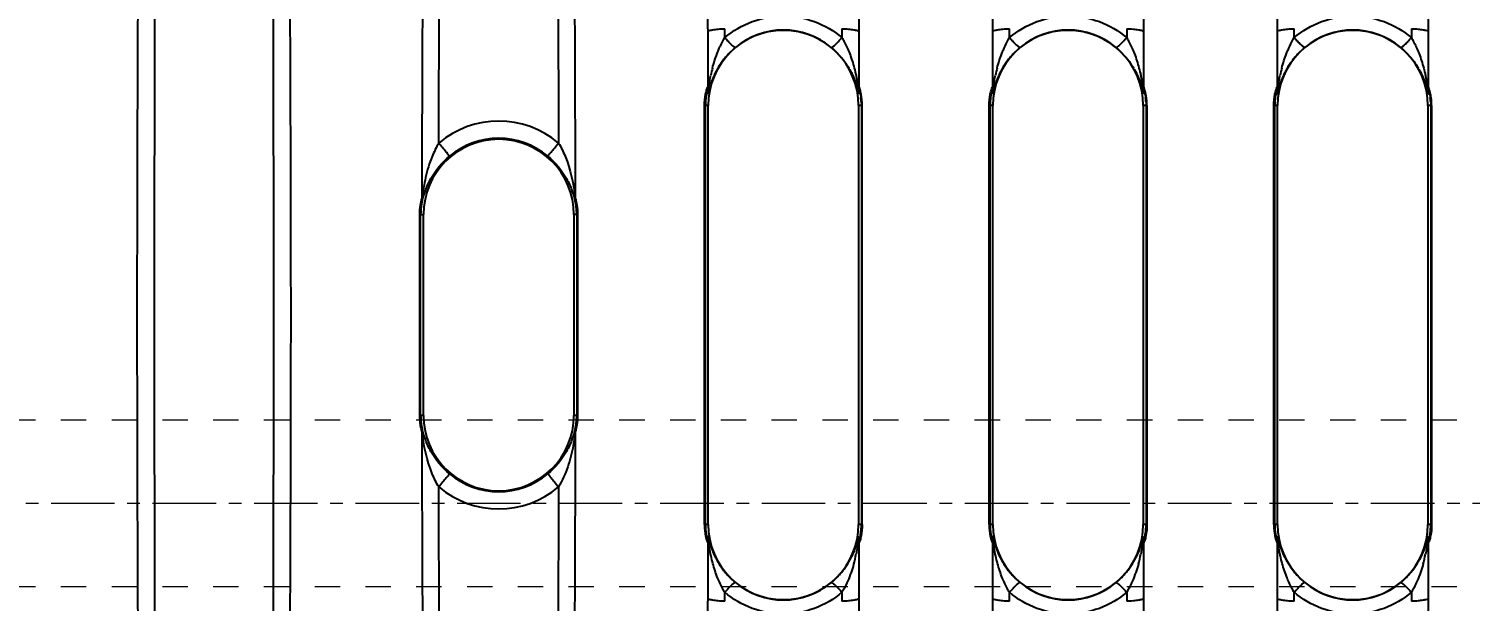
# Model space of a CAD drawing. Header units: millimetres. Extents: x 1147 to 12155, y -6137 to -4403.
# Drawn here: x 3959.4 to 4045.9, y -5219.6 to -5185.3 of the extents above; entities that cross this region are included whole.
import ezdxf

# ---------------------------------------------------------------- set-up
doc = ezdxf.new("R2010")
doc.units = ezdxf.units.MM
doc.header["$LTSCALE"] = 16.335
doc.header["$PDMODE"] = 3
doc.header["$PDSIZE"] = 0.3125
doc.linetypes.add('CENTER', pattern=[0.6, 0.375, -0.075, 0.075, -0.075])
doc.linetypes.add('HIDDEN', pattern=[0.2, 0.1, -0.1])
doc.layers.get('0').update_dxf_attribs({"linetype": 'CONTINUOUS'})
doc.layers.get('Defpoints').update_dxf_attribs({"linetype": 'CONTINUOUS'})
doc.layers.add('cool', color=153, linetype='HIDDEN', lineweight=9)
doc.layers.add('DEFAULT_2', color=8, linetype='HIDDEN')
doc.styles.get("Standard").update_dxf_attribs({"font": 'txt', "width": 0.8})
doc.dimstyles.get("Standard").update_dxf_attribs({"dimtxt": 0.15625, "dimasz": 0.1875, "dimexe": 0.125, "dimexo": 0.0625, "dimtad": 0, "dimtih": 1, "dimtoh": 1, "dimdsep": 46, "dimtxsty": 'Standard', "dimcen": 0.09, "dimadec": 0, "dimazin": 0, "dimtp": 0.01, "dimtm": 0.01, "dimtfac": 1, "dimtofl": 0, "dimtmove": 0, "dimatfit": 3, "dimfxl": 0, "dimtolj": 1, "dimarcsym": 0})

# ---------------------------------------------------------------- blocks, each defined once
blk = doc.blocks.new('*D715')
at = {"color": 4, "lineweight": -2}
blk.add_line((3856.578, -5108.772), (3814.98, -5108.772), dxfattribs=at)
at = {"layer": 'Defpoints', "color": 0}
for p in [(3814.98, -5108.772), (3856.641, -5108.772), (4103.729, -5263.772)]:
    blk.add_point(p, dxfattribs=at)
at = {"color": 6, "insert": (3801.113, -5108.772), "char_height": 8, "attachment_point": 5}
blk.add_mtext('\\A1;155.00', dxfattribs=at)
blk = doc.blocks.new('*D716')
at = {"color": 4, "lineweight": -2}
blk.add_line((3858.666, -5058.772), (3814.98, -5058.772), dxfattribs=at)
at = {"layer": 'Defpoints', "color": 0}
for p in [(3814.98, -5058.772), (3858.729, -5058.772), (4103.729, -5263.772)]:
    blk.add_point(p, dxfattribs=at)
at = {"color": 6, "insert": (3800.58, -5058.772), "char_height": 8, "attachment_point": 5}
blk.add_mtext('\\A1;205.00', dxfattribs=at)
blk = doc.blocks.new('*D721')
at = {"color": 4, "lineweight": -2}
blk.add_line((3858.729, -5054.498), (3858.729, -5013.344), dxfattribs=at)
at = {"layer": 'Defpoints', "color": 0}
for p in [(3858.729, -5013.344), (3858.729, -5054.56), (4103.729, -5263.772)]:
    blk.add_point(p, dxfattribs=at)
at = {"color": 6, "insert": (3858.729, -4998.41), "char_height": 8, "attachment_point": 5, "rotation": 90}
blk.add_mtext('\\A1;245.00', dxfattribs=at)
blk = doc.blocks.new('*D722')
at = {"color": 4, "lineweight": -2}
blk.add_line((3862.554, -5213.772), (3818.256, -5213.772), dxfattribs=at)
at = {"layer": 'Defpoints', "color": 0}
for p in [(3818.256, -5213.772), (3862.617, -5213.772), (4103.729, -5263.772)]:
    blk.add_point(p, dxfattribs=at)
at = {"color": 6, "insert": (3807.056, -5213.772), "char_height": 8, "attachment_point": 5}
blk.add_mtext('\\A1;50.00', dxfattribs=at)
blk = doc.blocks.new('37')
at = {"layer": 'cool', "ltscale": 0.932966}
for p, q in [((1170, 55), (734.334, 55)), ((1170, 45), (734.334, 45))]:
    blk.add_line(p, q, dxfattribs=at)
at = {"layer": 'cool', "color": 1, "linetype": 'CENTER', "ltscale": 0.621977}
blk.add_line((1183.887, 50), (720, 50), dxfattribs=at)

msp = doc.modelspace()

# ---------------------------------------------------------------- linework, layer by layer
at = {"color": 7, "linetype": 'Continuous'}
for p, q in [((3966.919, -5202.464), (3966.981, -5162.868)), ((3974.019, -5162.867), (3974.081, -5202.464)), ((3983.994, -5192.144), (3984.074, -5171.551)), ((3991.113, -5171.551), (3991.193, -5192.144)), ((4000.162, -5189.016), (4000.162, -5185.467)), ((4001.168, -5185.817), (4001.168, -5185.287)), ((4008.206, -5185.287), (4008.206, -5185.817)), ((4009.212, -5185.467), (4009.212, -5189.016)), ((4017.256, -5189.016), (4017.256, -5185.467)), ((4018.261, -5185.817), (4018.261, -5185.287)), ((4025.3, -5185.287), (4025.3, -5185.817)), ((4026.305, -5185.467), (4026.305, -5189.016)), ((4034.349, -5189.016), (4034.349, -5185.467)), ((4035.355, -5185.817), (4035.355, -5185.287)), ((4042.393, -5185.287), (4042.393, -5185.817)), ((4043.399, -5185.467), (4043.399, -5189.016)), ((3999.95, -5215.032), (3999.95, -5189.895)), ((4000.173, -5189.895), (3999.95, -5189.895)), ((4000.002, -5215.032), (4000.002, -5189.895)), ((4000.173, -5215.032), (4000.173, -5189.895)), ((4009.201, -5189.895), (4009.201, -5215.032)), ((4009.425, -5189.895), (4009.201, -5189.895)), ((4009.373, -5189.895), (4009.373, -5215.032)), ((4009.425, -5215.032), (4009.425, -5189.895)), ((4017.043, -5215.032), (4017.043, -5189.895)), ((4017.267, -5189.895), (4017.043, -5189.895)), ((4017.095, -5215.032), (4017.095, -5189.895)), ((4017.267, -5215.032), (4017.267, -5189.895)), ((4026.294, -5189.895), (4026.294, -5215.032)), ((4026.518, -5189.895), (4026.294, -5189.895)), ((4026.466, -5189.895), (4026.466, -5215.032)), ((4026.518, -5189.895), (4026.518, -5215.032)), ((4034.137, -5215.032), (4034.137, -5189.895)), ((4034.36, -5189.895), (4034.137, -5189.895)), ((4034.189, -5215.032), (4034.189, -5189.895)), ((4034.36, -5215.032), (4034.36, -5189.895)), ((4043.388, -5189.895), (4043.388, -5215.032)), ((4043.612, -5189.895), (4043.388, -5189.895)), ((4043.56, -5189.895), (4043.56, -5215.032)), ((4043.612, -5189.895), (4043.612, -5215.032)), ((3982.856, -5208.497), (3982.856, -5196.431)), ((3982.856, -5196.431), (3983.08, -5196.431)), ((3982.908, -5208.497), (3982.908, -5196.431)), ((3983.08, -5208.497), (3983.08, -5196.431)), ((3992.107, -5196.431), (3992.107, -5208.497)), ((3992.331, -5196.431), (3992.107, -5196.431)), ((3992.279, -5196.431), (3992.279, -5208.497)), ((3992.331, -5196.431), (3992.331, -5208.497)), ((3966.981, -5242.059), (3966.919, -5202.464)), ((3974.081, -5202.464), (3974.019, -5242.059)), ((3983.08, -5208.497), (3982.856, -5208.497)), ((3992.331, -5208.497), (3992.107, -5208.497)), ((3984.074, -5233.376), (3983.994, -5212.783)), ((3991.193, -5212.783), (3991.113, -5233.376)), ((4000.173, -5215.032), (3999.95, -5215.032)), ((4009.425, -5215.032), (4009.201, -5215.032)), ((4017.267, -5215.032), (4017.043, -5215.032)), ((4026.518, -5215.032), (4026.294, -5215.032)), ((4034.36, -5215.032), (4034.137, -5215.032)), ((4043.612, -5215.032), (4043.388, -5215.032)), ((4000.162, -5219.46), (4000.162, -5215.911)), ((4009.212, -5215.911), (4009.212, -5219.46)), ((4017.256, -5219.46), (4017.256, -5215.911)), ((4026.305, -5215.911), (4026.305, -5219.46)), ((4034.349, -5219.46), (4034.349, -5215.911)), ((4043.399, -5215.911), (4043.399, -5219.46)), ((4001.168, -5219.64), (4001.168, -5219.11)), ((4008.206, -5219.11), (4008.206, -5219.64)), ((4018.261, -5219.64), (4018.261, -5219.11)), ((4025.3, -5219.11), (4025.3, -5219.64)), ((4035.355, -5219.64), (4035.355, -5219.11)), ((4042.393, -5219.11), (4042.393, -5219.64))]:
    msp.add_line(p, q, dxfattribs=at)
for centre, radius, start, end in [((4004.687, -5189.895), 4.514, 0, 180), ((4004.687, -5189.843), 4.486, 50.05819, 129.94107), ((4021.781, -5189.895), 4.514, 0, 180), ((4021.781, -5189.843), 4.486, 50.05837, 129.94176), ((4038.874, -5189.895), 4.514, 0, 180), ((4038.874, -5189.843), 4.486, 50.05837, 129.94176), ((4009.026, -5189.898), 8.888, 165.27628, 168.12455), ((4026.119, -5189.898), 8.888, 165.27627, 168.12455), ((4043.213, -5189.898), 8.888, 165.27627, 168.12455), ((3999.22, -5188.792), 0.942, 347.95537, 359.98382), ((3973.542, -5190.075), 26.622, 1.93806, 2.33773), ((4010.154, -5188.792), 0.942, 180.0141, 192.04563), ((4034.574, -5190.027), 25.363, 177.65496, 177.92774), ((4016.314, -5188.792), 0.942, 347.95537, 359.98382), ((3990.636, -5190.075), 26.622, 1.93806, 2.33773), ((4027.247, -5188.792), 0.942, 180.0141, 192.04563), ((4051.668, -5190.027), 25.363, 177.65496, 177.92774), ((4033.407, -5188.792), 0.942, 347.95537, 359.98382), ((4007.729, -5190.075), 26.622, 1.93806, 2.33773), ((4044.341, -5188.792), 0.942, 180.0141, 192.04563), ((4068.761, -5190.027), 25.363, 177.65496, 177.92774), ((3999.26, -5189.018), 0.903, 350.03873, 0.08362), ((4010.115, -5189.018), 0.903, 179.91442, 189.95733), ((4037.02, -5190.115), 27.81, 177.92693, 178.06076), ((4005.337, -5189.926), 4.037, 4.06284, 7.35036), ((4016.353, -5189.018), 0.903, 350.03873, 0.08362), ((4027.209, -5189.018), 0.903, 179.91442, 189.95733), ((4054.114, -5190.115), 27.81, 177.92693, 178.06076), ((4022.43, -5189.926), 4.037, 4.06284, 7.35036), ((4033.447, -5189.018), 0.903, 350.03873, 0.08362), ((4044.302, -5189.018), 0.903, 179.91442, 189.95733), ((4071.207, -5190.115), 27.81, 177.92693, 178.06076), ((4039.524, -5189.926), 4.037, 4.06284, 7.35036), ((3987.594, -5196.405), 5.578, 49.8134, 130.18765), ((3987.594, -5196.431), 4.514, 0, 180), ((3987.594, -5196.437), 4.581, 49.8885, 130.1194), ((3987.594, -5208.497), 4.514, 180, 0), ((3987.594, -5208.49), 4.582, 229.89047, 310.11745), ((3987.594, -5208.522), 5.577, 229.80719, 310.19149), ((3974.8, -5214.901), 25.363, 357.65496, 357.92774), ((3972.354, -5214.812), 27.81, 357.92693, 358.06076), ((3999.253, -5215.911), 0.91, 0.02514, 10.00062), ((4004.687, -5215.032), 4.514, 180, 0), ((4010.115, -5215.91), 0.903, 170.04148, 180.08662), ((4035.832, -5214.852), 26.622, 181.93806, 182.33773), ((3991.893, -5214.901), 25.363, 357.65496, 357.92774), ((3989.448, -5214.812), 27.81, 357.92693, 358.06076), ((4016.346, -5215.911), 0.91, 0.02514, 10.00062), ((4021.781, -5215.032), 4.514, 180, 0), ((4027.209, -5215.91), 0.903, 170.04148, 180.08662), ((4052.926, -5214.852), 26.622, 181.93806, 182.33773), ((4008.987, -5214.901), 25.363, 357.65496, 357.92774), ((4006.541, -5214.812), 27.81, 357.92693, 358.06076), ((4033.44, -5215.911), 0.91, 0.02514, 10.00062), ((4038.874, -5215.032), 4.514, 180, 0), ((4044.302, -5215.91), 0.903, 170.04148, 180.08662), ((4070.019, -5214.852), 26.622, 181.93806, 182.33773), ((3999.221, -5216.135), 0.942, 0.0141, 12.04563), ((4010.154, -5216.135), 0.942, 167.95478, 179.98403), ((4016.314, -5216.135), 0.942, 0.0141, 12.04563), ((4027.247, -5216.135), 0.942, 167.95478, 179.98403), ((4033.408, -5216.135), 0.942, 0.0141, 12.04563), ((4044.341, -5216.135), 0.942, 167.95478, 179.98403), ((4000.385, -5215.037), 8.852, 344.34027, 348.42163), ((4017.478, -5215.037), 8.852, 344.34027, 348.42163), ((4034.572, -5215.037), 8.852, 344.34027, 348.42163), ((4004.687, -5215.084), 4.486, 230.05729, 309.94388), ((4021.781, -5215.084), 4.486, 230.05445, 309.94562), ((4038.874, -5215.084), 4.486, 230.05445, 309.94562)]:
    msp.add_arc(centre, radius, start, end, dxfattribs=at)
for points, knots in [([(4000.162, -5185.467), (4000.162, -5183.612), (4000.112, -5179.893), (4000.068, -5174.309), (4000.112, -5168.726), (4000.162, -5165.007), (4000.162, -5163.152)], [0, 0, 0, 0, 0.249324, 0.499998, 0.750687, 1, 1, 1, 1]), ([(4009.212, -5163.152), (4009.212, -5165.007), (4009.262, -5168.726), (4009.307, -5174.31), (4009.262, -5179.893), (4009.212, -5183.612), (4009.212, -5185.467)], [0, 0, 0, 0, 0.249325, 0.5, 0.750675, 1, 1, 1, 1]), ([(4017.256, -5185.467), (4017.256, -5183.612), (4017.205, -5179.893), (4017.161, -5174.309), (4017.205, -5168.726), (4017.256, -5165.007), (4017.256, -5163.152)], [0, 0, 0, 0, 0.249324, 0.499998, 0.750687, 1, 1, 1, 1]), ([(4026.305, -5163.152), (4026.305, -5165.007), (4026.356, -5168.726), (4026.4, -5174.309), (4026.356, -5179.893), (4026.305, -5183.612), (4026.305, -5185.467)], [0, 0, 0, 0, 0.249311, 0.500002, 0.750674, 1, 1, 1, 1]), ([(4034.349, -5185.467), (4034.349, -5183.612), (4034.299, -5179.893), (4034.255, -5174.309), (4034.299, -5168.726), (4034.349, -5165.007), (4034.349, -5163.152)], [0, 0, 0, 0, 0.249324, 0.499998, 0.750687, 1, 1, 1, 1]), ([(4043.399, -5163.152), (4043.399, -5165.007), (4043.45, -5168.726), (4043.493, -5174.309), (4043.449, -5179.893), (4043.399, -5183.612), (4043.399, -5185.467)], [0, 0, 0, 0, 0.249311, 0.500002, 0.750674, 1, 1, 1, 1]), ([(3965.975, -5233.441), (3965.975, -5228.28), (3965.925, -5217.954), (3965.881, -5202.464), (3965.925, -5186.973), (3965.975, -5176.647), (3965.975, -5171.486)], [0, 0, 0, 0, 0.249913, 0.5, 0.750087, 1, 1, 1, 1]), ([(3975.025, -5171.486), (3975.025, -5176.647), (3975.075, -5186.973), (3975.12, -5202.464), (3975.075, -5217.954), (3975.025, -5228.28), (3975.025, -5233.441)], [0, 0, 0, 0, 0.249914, 0.5, 0.750086, 1, 1, 1, 1]), ([(3982.996, -5195.458), (3983, -5193.46), (3983.025, -5185.469), (3983.069, -5177.478), (3983.069, -5171.486)], [0, 0, 0, 0, 0.250107, 1, 1, 1, 1]), ([(3992.118, -5171.486), (3992.118, -5173.483), (3992.135, -5181.474), (3992.178, -5189.464), (3992.191, -5195.458)], [0, 0, 0, 0, 0.249867, 1, 1, 1, 1]), ([(4001.168, -5185.817), (4001.651, -5185.407), (4002.772, -5184.748), (4004.687, -5184.406), (4006.602, -5184.748), (4007.723, -5185.407), (4008.206, -5185.817)], [0, 0, 0, 0, 0.249585, 0.500007, 0.750433, 1, 1, 1, 1]), ([(4018.261, -5185.817), (4018.745, -5185.407), (4019.866, -5184.748), (4021.781, -5184.406), (4023.696, -5184.748), (4024.817, -5185.407), (4025.3, -5185.817)], [0, 0, 0, 0, 0.24958, 0.500005, 0.750428, 1, 1, 1, 1]), ([(4035.355, -5185.817), (4035.838, -5185.407), (4036.959, -5184.748), (4038.874, -5184.406), (4040.789, -5184.748), (4041.91, -5185.407), (4042.393, -5185.817)], [0, 0, 0, 0, 0.24958, 0.500005, 0.750428, 1, 1, 1, 1]), ([(4000.162, -5185.467), (4000.162, -5185.43), (4000.292, -5185.371), (4000.48, -5185.332), (4000.8, -5185.294), (4001.034, -5185.287), (4001.168, -5185.287)], [0, 0, 0, 0, 0.105188, 0.315079, 0.615705, 1, 1, 1, 1]), ([(4008.206, -5185.287), (4008.34, -5185.287), (4008.575, -5185.294), (4008.894, -5185.332), (4009.082, -5185.371), (4009.212, -5185.43), (4009.212, -5185.467)], [0, 0, 0, 0, 0.384295, 0.684921, 0.894812, 1, 1, 1, 1]), ([(4017.256, -5185.467), (4017.256, -5185.43), (4017.386, -5185.371), (4017.574, -5185.332), (4017.893, -5185.294), (4018.128, -5185.287), (4018.261, -5185.287)], [0, 0, 0, 0, 0.105188, 0.315079, 0.615705, 1, 1, 1, 1]), ([(4025.3, -5185.287), (4025.433, -5185.287), (4025.668, -5185.294), (4025.988, -5185.332), (4026.175, -5185.371), (4026.305, -5185.43), (4026.305, -5185.467)], [0, 0, 0, 0, 0.384295, 0.684921, 0.894812, 1, 1, 1, 1]), ([(4034.349, -5185.467), (4034.349, -5185.43), (4034.479, -5185.371), (4034.667, -5185.332), (4034.987, -5185.294), (4035.221, -5185.287), (4035.355, -5185.287)], [0, 0, 0, 0, 0.105188, 0.315079, 0.615705, 1, 1, 1, 1]), ([(4042.393, -5185.287), (4042.527, -5185.287), (4042.762, -5185.294), (4043.081, -5185.332), (4043.269, -5185.371), (4043.399, -5185.43), (4043.399, -5185.467)], [0, 0, 0, 0, 0.384295, 0.684921, 0.894812, 1, 1, 1, 1]), ([(4000.822, -5186.498), (4000.848, -5186.439), (4000.953, -5186.207), (4001.072, -5185.981), (4001.168, -5185.817)], [0, 0, 0, 0, 0.255268, 1, 1, 1, 1]), ([(4001.807, -5186.403), (4001.796, -5186.407), (4001.762, -5186.393), (4001.71, -5186.36), (4001.639, -5186.304), (4001.52, -5186.197), (4001.36, -5186.033), (4001.232, -5185.891), (4001.168, -5185.817)], [0, 0, 0, 0, 0.039768, 0.112527, 0.216205, 0.346579, 0.66369, 1, 1, 1, 1]), ([(4007.567, -5186.403), (4007.577, -5186.406), (4007.607, -5186.396), (4007.684, -5186.349), (4007.818, -5186.232), (4008.003, -5186.046), (4008.137, -5185.897), (4008.206, -5185.817)], [0, 0, 0, 0, 0.034739, 0.098254, 0.315019, 0.63627, 1, 1, 1, 1]), ([(4008.206, -5185.817), (4008.246, -5185.885), (4008.403, -5186.165), (4008.539, -5186.456), (4008.63, -5186.682)], [0, 0, 0, 0, 0.243245, 1, 1, 1, 1]), ([(4017.915, -5186.498), (4017.941, -5186.439), (4018.047, -5186.207), (4018.165, -5185.981), (4018.261, -5185.817)], [0, 0, 0, 0, 0.255268, 1, 1, 1, 1]), ([(4018.9, -5186.403), (4018.889, -5186.407), (4018.856, -5186.393), (4018.804, -5186.36), (4018.733, -5186.304), (4018.613, -5186.197), (4018.453, -5186.033), (4018.326, -5185.891), (4018.261, -5185.817)], [0, 0, 0, 0, 0.039768, 0.112527, 0.216205, 0.346579, 0.66369, 1, 1, 1, 1]), ([(4024.661, -5186.403), (4024.671, -5186.406), (4024.7, -5186.396), (4024.777, -5186.349), (4024.912, -5186.232), (4025.096, -5186.046), (4025.23, -5185.897), (4025.3, -5185.817)], [0, 0, 0, 0, 0.034738, 0.098254, 0.315018, 0.636269, 1, 1, 1, 1]), ([(4025.3, -5185.817), (4025.339, -5185.885), (4025.497, -5186.165), (4025.632, -5186.456), (4025.723, -5186.682)], [0, 0, 0, 0, 0.243245, 1, 1, 1, 1]), ([(4035.009, -5186.498), (4035.035, -5186.439), (4035.14, -5186.207), (4035.259, -5185.981), (4035.355, -5185.817)], [0, 0, 0, 0, 0.255268, 1, 1, 1, 1]), ([(4035.994, -5186.403), (4035.983, -5186.407), (4035.949, -5186.393), (4035.897, -5186.36), (4035.826, -5186.304), (4035.707, -5186.197), (4035.547, -5186.033), (4035.419, -5185.891), (4035.355, -5185.817)], [0, 0, 0, 0, 0.039768, 0.112527, 0.216205, 0.346579, 0.66369, 1, 1, 1, 1]), ([(4041.754, -5186.403), (4041.764, -5186.406), (4041.794, -5186.396), (4041.871, -5186.349), (4042.005, -5186.232), (4042.19, -5186.046), (4042.324, -5185.897), (4042.393, -5185.817)], [0, 0, 0, 0, 0.034738, 0.098254, 0.315018, 0.636269, 1, 1, 1, 1]), ([(4042.393, -5185.817), (4042.433, -5185.885), (4042.59, -5186.165), (4042.726, -5186.456), (4042.817, -5186.682)], [0, 0, 0, 0, 0.243245, 1, 1, 1, 1]), ([(4000.429, -5187.639), (4000.506, -5187.346), (4000.629, -5186.962), (4000.782, -5186.59), (4000.822, -5186.498)], [0, 0, 0, 0, 0.752194, 1, 1, 1, 1]), ([(4017.523, -5187.639), (4017.6, -5187.346), (4017.722, -5186.962), (4017.875, -5186.59), (4017.915, -5186.498)], [0, 0, 0, 0, 0.752194, 1, 1, 1, 1]), ([(4034.616, -5187.639), (4034.693, -5187.346), (4034.816, -5186.962), (4034.969, -5186.59), (4035.009, -5186.498)], [0, 0, 0, 0, 0.752194, 1, 1, 1, 1]), ([(4000.162, -5189.016), (4000.162, -5189.128), (4000.226, -5188.6), (4000.263, -5188.405), (4000.306, -5188.173), (4000.327, -5188.069)], [0, 0, 0, 0, 0.347121, 0.668336, 1, 1, 1, 1]), ([(4008.915, -5187.527), (4008.956, -5187.675), (4009.012, -5187.899), (4009.074, -5188.2), (4009.115, -5188.421), (4009.151, -5188.641), (4009.174, -5188.813), (4009.193, -5188.95), (4009.196, -5188.998), (4009.212, -5189.062), (4009.212, -5189.026), (4009.212, -5189.016)], [0, 0, 0, 0, 0.292464, 0.43817, 0.581836, 0.721916, 0.857656, 0.920666, 0.965942, 0.980761, 1, 1, 1, 1]), ([(4017.256, -5189.016), (4017.256, -5189.128), (4017.319, -5188.6), (4017.356, -5188.405), (4017.399, -5188.173), (4017.421, -5188.069)], [0, 0, 0, 0, 0.347121, 0.668336, 1, 1, 1, 1]), ([(4026.008, -5187.527), (4026.05, -5187.675), (4026.105, -5187.899), (4026.168, -5188.2), (4026.209, -5188.421), (4026.244, -5188.641), (4026.267, -5188.813), (4026.286, -5188.95), (4026.29, -5188.998), (4026.305, -5189.062), (4026.305, -5189.026), (4026.305, -5189.016)], [0, 0, 0, 0, 0.292464, 0.43817, 0.581836, 0.721916, 0.857656, 0.920666, 0.965942, 0.980761, 1, 1, 1, 1]), ([(4034.349, -5189.016), (4034.349, -5189.128), (4034.413, -5188.6), (4034.45, -5188.405), (4034.493, -5188.173), (4034.514, -5188.069)], [0, 0, 0, 0, 0.347121, 0.668336, 1, 1, 1, 1]), ([(4043.102, -5187.527), (4043.143, -5187.675), (4043.199, -5187.899), (4043.261, -5188.2), (4043.302, -5188.421), (4043.338, -5188.641), (4043.361, -5188.813), (4043.38, -5188.95), (4043.383, -5188.998), (4043.399, -5189.062), (4043.399, -5189.026), (4043.399, -5189.016)], [0, 0, 0, 0, 0.292464, 0.43817, 0.581836, 0.721916, 0.857656, 0.920666, 0.965942, 0.980761, 1, 1, 1, 1]), ([(3999.95, -5189.895), (3999.95, -5189.663), (3999.979, -5189.343), (4000.069, -5188.983), (4000.112, -5188.85), (4000.135, -5188.802)], [0, 0, 0, 0, 0.624992, 0.858526, 1, 1, 1, 1]), ([(4000.142, -5188.989), (4000.141, -5188.983), (4000.139, -5188.965), (4000.113, -5189.003), (4000.104, -5189.054), (4000.072, -5189.164), (4000.048, -5189.304), (4000.033, -5189.412), (4000.027, -5189.471)], [0, 0, 0, 0, 0.031586, 0.058655, 0.179649, 0.387453, 0.666809, 1, 1, 1, 1]), ([(4000.135, -5188.802), (4000.14, -5188.791), (4000.154, -5188.754), (4000.162, -5188.785), (4000.162, -5188.792)], [0, 0, 0, 0, 0.626438, 1, 1, 1, 1]), ([(4009.24, -5188.803), (4009.234, -5188.791), (4009.221, -5188.754), (4009.212, -5188.785), (4009.212, -5188.792)], [0, 0, 0, 0, 0.628048, 1, 1, 1, 1]), ([(4009.233, -5188.989), (4009.233, -5188.983), (4009.234, -5188.967), (4009.259, -5188.996), (4009.266, -5189.042), (4009.296, -5189.136), (4009.318, -5189.261), (4009.334, -5189.357), (4009.34, -5189.41)], [0, 0, 0, 0, 0.034845, 0.059758, 0.176762, 0.382078, 0.661724, 1, 1, 1, 1]), ([(4009.425, -5189.895), (4009.425, -5189.663), (4009.395, -5189.343), (4009.306, -5188.983), (4009.262, -5188.85), (4009.24, -5188.803)], [0, 0, 0, 0, 0.624591, 0.858263, 1, 1, 1, 1]), ([(4017.043, -5189.895), (4017.043, -5189.663), (4017.073, -5189.343), (4017.162, -5188.983), (4017.205, -5188.85), (4017.228, -5188.802)], [0, 0, 0, 0, 0.624992, 0.858526, 1, 1, 1, 1]), ([(4017.235, -5188.989), (4017.235, -5188.983), (4017.233, -5188.965), (4017.206, -5189.003), (4017.198, -5189.054), (4017.165, -5189.164), (4017.142, -5189.304), (4017.127, -5189.412), (4017.12, -5189.471)], [0, 0, 0, 0, 0.031586, 0.058655, 0.179649, 0.387453, 0.666809, 1, 1, 1, 1]), ([(4017.228, -5188.802), (4017.233, -5188.791), (4017.247, -5188.754), (4017.256, -5188.785), (4017.256, -5188.792)], [0, 0, 0, 0, 0.626438, 1, 1, 1, 1]), ([(4026.518, -5189.895), (4026.518, -5189.814), (4026.512, -5189.653), (4026.491, -5189.429), (4026.45, -5189.204), (4026.424, -5189.055), (4026.305, -5188.706), (4026.305, -5188.792)], [0, 0, 0, 0, 0.214987, 0.421209, 0.609636, 0.771139, 1, 1, 1, 1]), ([(4026.326, -5188.989), (4026.326, -5188.983), (4026.327, -5188.967), (4026.353, -5188.996), (4026.36, -5189.042), (4026.39, -5189.136), (4026.412, -5189.261), (4026.427, -5189.357), (4026.434, -5189.41)], [0, 0, 0, 0, 0.034845, 0.059758, 0.176762, 0.382078, 0.661724, 1, 1, 1, 1]), ([(4034.137, -5189.895), (4034.137, -5189.663), (4034.166, -5189.343), (4034.256, -5188.983), (4034.299, -5188.85), (4034.322, -5188.802)], [0, 0, 0, 0, 0.624992, 0.858526, 1, 1, 1, 1]), ([(4034.329, -5188.989), (4034.328, -5188.983), (4034.326, -5188.965), (4034.3, -5189.003), (4034.291, -5189.054), (4034.259, -5189.164), (4034.235, -5189.304), (4034.22, -5189.412), (4034.214, -5189.471)], [0, 0, 0, 0, 0.031586, 0.058655, 0.179649, 0.387453, 0.666809, 1, 1, 1, 1]), ([(4034.322, -5188.802), (4034.327, -5188.791), (4034.341, -5188.754), (4034.349, -5188.785), (4034.349, -5188.792)], [0, 0, 0, 0, 0.626438, 1, 1, 1, 1]), ([(4043.612, -5189.895), (4043.612, -5189.814), (4043.606, -5189.653), (4043.585, -5189.429), (4043.544, -5189.204), (4043.517, -5189.055), (4043.399, -5188.706), (4043.399, -5188.792)], [0, 0, 0, 0, 0.214987, 0.421209, 0.609636, 0.771139, 1, 1, 1, 1]), ([(4043.42, -5188.989), (4043.42, -5188.983), (4043.421, -5188.967), (4043.446, -5188.996), (4043.453, -5189.042), (4043.483, -5189.136), (4043.505, -5189.261), (4043.521, -5189.357), (4043.527, -5189.41)], [0, 0, 0, 0, 0.034845, 0.059758, 0.176762, 0.382078, 0.661724, 1, 1, 1, 1]), ([(4000.027, -5189.471), (4000.023, -5189.505), (4000.009, -5189.646), (4000.002, -5189.787), (4000.002, -5189.895)], [0, 0, 0, 0, 0.240867, 1, 1, 1, 1]), ([(4017.12, -5189.471), (4017.116, -5189.505), (4017.102, -5189.646), (4017.095, -5189.787), (4017.095, -5189.895)], [0, 0, 0, 0, 0.240867, 1, 1, 1, 1]), ([(4034.214, -5189.471), (4034.21, -5189.505), (4034.196, -5189.646), (4034.189, -5189.787), (4034.189, -5189.895)], [0, 0, 0, 0, 0.240867, 1, 1, 1, 1]), ([(3983.994, -5192.144), (3983.842, -5192.401), (3983.521, -5193.069), (3983.18, -5194.185), (3983.048, -5195.038), (3982.995, -5195.458)], [0, 0, 0, 0, 0.257549, 0.635355, 1, 1, 1, 1]), ([(3984.642, -5192.933), (3984.638, -5192.924), (3984.615, -5192.898), (3984.574, -5192.842), (3984.508, -5192.762), (3984.387, -5192.614), (3984.214, -5192.405), (3984.069, -5192.232), (3983.994, -5192.144)], [0, 0, 0, 0, 0.030715, 0.100029, 0.203312, 0.335894, 0.662049, 1, 1, 1, 1]), ([(3990.545, -5192.933), (3990.55, -5192.924), (3990.572, -5192.898), (3990.635, -5192.814), (3990.763, -5192.66), (3990.958, -5192.423), (3991.109, -5192.244), (3991.193, -5192.144)], [0, 0, 0, 0, 0.030527, 0.097781, 0.31213, 0.615841, 1, 1, 1, 1]), ([(3991.193, -5192.144), (3991.342, -5192.395), (3991.849, -5193.442), (3992.088, -5194.597), (3992.191, -5195.458)], [0, 0, 0, 0, 0.251598, 1, 1, 1, 1]), ([(3982.998, -5195.631), (3983.111, -5195.159), (3983.492, -5194.147), (3984.196, -5193.308), (3984.642, -5192.934)], [0, 0, 0, 0, 0.454136, 1, 1, 1, 1]), ([(3990.545, -5192.933), (3990.992, -5193.307), (3991.546, -5193.973), (3991.999, -5194.944), (3992.135, -5195.411), (3992.189, -5195.631)], [0, 0, 0, 0, 0.545413, 0.788519, 1, 1, 1, 1]), ([(3982.856, -5196.431), (3982.86, -5196.244), (3982.878, -5195.914), (3982.956, -5195.594), (3982.996, -5195.458)], [0, 0, 0, 0, 0.569461, 1, 1, 1, 1]), ([(3982.998, -5195.631), (3982.985, -5195.681), (3982.93, -5195.944), (3982.908, -5196.214), (3982.908, -5196.431)], [0, 0, 0, 0, 0.195153, 1, 1, 1, 1]), ([(3992.279, -5196.431), (3992.279, -5196.28), (3992.26, -5196.011), (3992.219, -5195.745), (3992.189, -5195.631)], [0, 0, 0, 0, 0.561876, 1, 1, 1, 1]), ([(3992.191, -5195.458), (3992.231, -5195.594), (3992.31, -5195.914), (3992.328, -5196.244), (3992.331, -5196.431)], [0, 0, 0, 0, 0.430593, 1, 1, 1, 1]), ([(3982.996, -5209.469), (3982.977, -5209.409), (3982.892, -5209.092), (3982.856, -5208.762), (3982.856, -5208.497)], [0, 0, 0, 0, 0.190136, 1, 1, 1, 1]), ([(3982.908, -5208.497), (3982.908, -5208.647), (3982.927, -5208.916), (3982.969, -5209.182), (3982.998, -5209.296)], [0, 0, 0, 0, 0.561691, 1, 1, 1, 1]), ([(3992.189, -5209.296), (3992.219, -5209.182), (3992.26, -5208.916), (3992.279, -5208.647), (3992.279, -5208.497)], [0, 0, 0, 0, 0.43834, 1, 1, 1, 1]), ([(3992.331, -5208.497), (3992.328, -5208.683), (3992.309, -5209.013), (3992.231, -5209.333), (3992.191, -5209.469)], [0, 0, 0, 0, 0.569388, 1, 1, 1, 1]), ([(3983.069, -5233.441), (3983.069, -5231.444), (3983.053, -5223.453), (3983.009, -5215.463), (3982.996, -5209.469)], [0, 0, 0, 0, 0.249867, 1, 1, 1, 1]), ([(3983.994, -5212.783), (3983.846, -5212.532), (3983.338, -5211.485), (3983.099, -5210.33), (3982.996, -5209.469)], [0, 0, 0, 0, 0.251598, 1, 1, 1, 1]), ([(3984.642, -5211.994), (3984.195, -5211.62), (3983.641, -5210.954), (3983.189, -5209.983), (3983.052, -5209.516), (3982.998, -5209.296)], [0, 0, 0, 0, 0.545414, 0.788519, 1, 1, 1, 1]), ([(3992.189, -5209.296), (3992.135, -5209.516), (3991.999, -5209.983), (3991.546, -5210.954), (3990.991, -5211.618), (3990.546, -5211.993)], [0, 0, 0, 0, 0.211558, 0.454764, 1, 1, 1, 1]), ([(3992.191, -5209.469), (3992.158, -5209.743), (3992.058, -5210.457), (3991.772, -5211.586), (3991.417, -5212.405), (3991.193, -5212.783)], [0, 0, 0, 0, 0.238048, 0.621071, 1, 1, 1, 1]), ([(3992.191, -5209.469), (3992.187, -5211.467), (3992.162, -5219.458), (3992.118, -5227.449), (3992.118, -5233.441)], [0, 0, 0, 0, 0.250107, 1, 1, 1, 1]), ([(3984.642, -5211.994), (3984.638, -5212.003), (3984.616, -5212.029), (3984.552, -5212.113), (3984.424, -5212.267), (3984.229, -5212.504), (3984.079, -5212.683), (3983.994, -5212.783)], [0, 0, 0, 0, 0.030527, 0.097781, 0.31213, 0.615839, 1, 1, 1, 1]), ([(3990.545, -5211.994), (3990.55, -5212.003), (3990.571, -5212.029), (3990.635, -5212.113), (3990.763, -5212.267), (3990.958, -5212.504), (3991.109, -5212.683), (3991.193, -5212.783)], [0, 0, 0, 0, 0.030473, 0.097654, 0.311715, 0.615734, 1, 1, 1, 1]), ([(3999.95, -5215.032), (3999.95, -5215.113), (3999.956, -5215.274), (3999.977, -5215.498), (4000.018, -5215.723), (4000.044, -5215.872), (4000.162, -5216.221), (4000.162, -5216.135)], [0, 0, 0, 0, 0.21499, 0.42121, 0.609642, 0.77114, 1, 1, 1, 1]), ([(4000.002, -5215.032), (4000.002, -5215.144), (4000.01, -5215.309), (4000.033, -5215.519), (4000.054, -5215.658), (4000.077, -5215.773), (4000.097, -5215.865), (4000.118, -5215.917), (4000.127, -5215.952), (4000.136, -5215.954)], [0, 0, 0, 0, 0.358861, 0.52633, 0.677356, 0.80557, 0.905304, 0.971566, 1, 1, 1, 1]), ([(4009.212, -5215.911), (4009.212, -5215.806), (4009.151, -5216.305), (4009.117, -5216.489), (4009.077, -5216.713), (4009.056, -5216.813)], [0, 0, 0, 0, 0.341301, 0.66521, 1, 1, 1, 1]), ([(4009.233, -5215.938), (4009.233, -5215.944), (4009.235, -5215.962), (4009.261, -5215.924), (4009.27, -5215.873), (4009.302, -5215.763), (4009.326, -5215.623), (4009.341, -5215.515), (4009.348, -5215.457)], [0, 0, 0, 0, 0.031532, 0.058615, 0.179548, 0.387286, 0.666665, 1, 1, 1, 1]), ([(4009.425, -5215.032), (4009.425, -5215.265), (4009.395, -5215.587), (4009.305, -5215.948), (4009.261, -5216.08), (4009.239, -5216.127)], [0, 0, 0, 0, 0.626809, 0.860208, 1, 1, 1, 1]), ([(4009.348, -5215.457), (4009.352, -5215.423), (4009.366, -5215.282), (4009.373, -5215.14), (4009.373, -5215.032)], [0, 0, 0, 0, 0.240833, 1, 1, 1, 1]), ([(4017.043, -5215.032), (4017.043, -5215.113), (4017.049, -5215.274), (4017.07, -5215.498), (4017.111, -5215.723), (4017.137, -5215.872), (4017.256, -5216.221), (4017.256, -5216.135)], [0, 0, 0, 0, 0.21499, 0.42121, 0.609642, 0.77114, 1, 1, 1, 1]), ([(4017.095, -5215.032), (4017.095, -5215.144), (4017.103, -5215.309), (4017.127, -5215.519), (4017.147, -5215.658), (4017.17, -5215.773), (4017.191, -5215.865), (4017.211, -5215.917), (4017.221, -5215.952), (4017.229, -5215.954)], [0, 0, 0, 0, 0.358861, 0.52633, 0.677356, 0.80557, 0.905304, 0.971566, 1, 1, 1, 1]), ([(4026.305, -5215.911), (4026.305, -5215.806), (4026.245, -5216.305), (4026.211, -5216.489), (4026.17, -5216.713), (4026.15, -5216.813)], [0, 0, 0, 0, 0.341301, 0.66521, 1, 1, 1, 1]), ([(4026.326, -5215.938), (4026.326, -5215.944), (4026.329, -5215.962), (4026.355, -5215.924), (4026.364, -5215.873), (4026.396, -5215.763), (4026.419, -5215.623), (4026.435, -5215.515), (4026.441, -5215.457)], [0, 0, 0, 0, 0.031532, 0.058615, 0.179548, 0.387286, 0.666665, 1, 1, 1, 1]), ([(4026.518, -5215.032), (4026.518, -5215.264), (4026.488, -5215.585), (4026.399, -5215.945), (4026.356, -5216.078), (4026.333, -5216.125)], [0, 0, 0, 0, 0.62537, 0.85881, 1, 1, 1, 1]), ([(4026.441, -5215.457), (4026.445, -5215.423), (4026.459, -5215.282), (4026.466, -5215.14), (4026.466, -5215.032)], [0, 0, 0, 0, 0.240833, 1, 1, 1, 1]), ([(4034.137, -5215.032), (4034.137, -5215.113), (4034.143, -5215.274), (4034.164, -5215.498), (4034.205, -5215.723), (4034.231, -5215.872), (4034.349, -5216.221), (4034.349, -5216.135)], [0, 0, 0, 0, 0.21499, 0.42121, 0.609642, 0.77114, 1, 1, 1, 1]), ([(4034.189, -5215.032), (4034.189, -5215.144), (4034.197, -5215.309), (4034.22, -5215.519), (4034.241, -5215.658), (4034.264, -5215.773), (4034.284, -5215.865), (4034.305, -5215.917), (4034.314, -5215.952), (4034.323, -5215.954)], [0, 0, 0, 0, 0.358861, 0.52633, 0.677356, 0.80557, 0.905304, 0.971566, 1, 1, 1, 1]), ([(4043.399, -5215.911), (4043.399, -5215.806), (4043.338, -5216.305), (4043.304, -5216.489), (4043.264, -5216.713), (4043.243, -5216.813)], [0, 0, 0, 0, 0.341301, 0.66521, 1, 1, 1, 1]), ([(4043.42, -5215.938), (4043.42, -5215.944), (4043.422, -5215.962), (4043.448, -5215.924), (4043.457, -5215.873), (4043.489, -5215.763), (4043.513, -5215.623), (4043.528, -5215.515), (4043.535, -5215.457)], [0, 0, 0, 0, 0.031532, 0.058615, 0.179548, 0.387286, 0.666665, 1, 1, 1, 1]), ([(4043.612, -5215.032), (4043.612, -5215.264), (4043.582, -5215.585), (4043.492, -5215.945), (4043.449, -5216.078), (4043.426, -5216.125)], [0, 0, 0, 0, 0.62537, 0.85881, 1, 1, 1, 1]), ([(4043.535, -5215.457), (4043.539, -5215.423), (4043.553, -5215.282), (4043.56, -5215.14), (4043.56, -5215.032)], [0, 0, 0, 0, 0.240833, 1, 1, 1, 1]), ([(4000.454, -5217.38), (4000.414, -5217.234), (4000.359, -5217.012), (4000.298, -5216.716), (4000.258, -5216.496), (4000.223, -5216.279), (4000.2, -5216.11), (4000.181, -5215.975), (4000.178, -5215.927), (4000.163, -5215.865), (4000.162, -5215.901), (4000.162, -5215.911)], [0, 0, 0, 0, 0.292745, 0.438532, 0.582185, 0.722214, 0.857925, 0.920652, 0.965542, 0.980282, 1, 1, 1, 1]), ([(4009.239, -5216.127), (4009.234, -5216.137), (4009.219, -5216.172), (4009.212, -5216.142), (4009.212, -5216.135)], [0, 0, 0, 0, 0.611254, 1, 1, 1, 1]), ([(4017.547, -5217.38), (4017.507, -5217.234), (4017.452, -5217.012), (4017.391, -5216.716), (4017.351, -5216.496), (4017.316, -5216.279), (4017.294, -5216.11), (4017.275, -5215.975), (4017.271, -5215.927), (4017.256, -5215.865), (4017.256, -5215.901), (4017.256, -5215.911)], [0, 0, 0, 0, 0.292745, 0.438531, 0.582185, 0.722214, 0.857925, 0.920652, 0.965542, 0.980282, 1, 1, 1, 1]), ([(4026.333, -5216.125), (4026.328, -5216.136), (4026.314, -5216.173), (4026.305, -5216.142), (4026.305, -5216.135)], [0, 0, 0, 0, 0.623232, 1, 1, 1, 1]), ([(4034.641, -5217.38), (4034.601, -5217.234), (4034.546, -5217.012), (4034.485, -5216.716), (4034.445, -5216.496), (4034.41, -5216.279), (4034.387, -5216.11), (4034.368, -5215.975), (4034.365, -5215.927), (4034.35, -5215.865), (4034.349, -5215.901), (4034.349, -5215.911)], [0, 0, 0, 0, 0.292745, 0.438531, 0.582185, 0.722214, 0.857925, 0.920652, 0.965542, 0.980282, 1, 1, 1, 1]), ([(4043.426, -5216.125), (4043.421, -5216.136), (4043.407, -5216.173), (4043.399, -5216.142), (4043.399, -5216.135)], [0, 0, 0, 0, 0.623232, 1, 1, 1, 1]), ([(4001.168, -5219.11), (4001.128, -5219.042), (4000.969, -5218.759), (4000.832, -5218.463), (4000.741, -5218.235)], [0, 0, 0, 0, 0.243206, 1, 1, 1, 1]), ([(4008.559, -5218.413), (4008.533, -5218.474), (4008.426, -5218.711), (4008.305, -5218.943), (4008.206, -5219.11)], [0, 0, 0, 0, 0.255328, 1, 1, 1, 1]), ([(4018.261, -5219.11), (4018.221, -5219.042), (4018.063, -5218.759), (4017.926, -5218.463), (4017.834, -5218.235)], [0, 0, 0, 0, 0.243206, 1, 1, 1, 1]), ([(4025.653, -5218.413), (4025.626, -5218.474), (4025.519, -5218.711), (4025.398, -5218.943), (4025.3, -5219.11)], [0, 0, 0, 0, 0.255328, 1, 1, 1, 1]), ([(4035.355, -5219.11), (4035.315, -5219.042), (4035.156, -5218.759), (4035.019, -5218.463), (4034.928, -5218.235)], [0, 0, 0, 0, 0.243206, 1, 1, 1, 1]), ([(4042.746, -5218.413), (4042.72, -5218.474), (4042.613, -5218.711), (4042.492, -5218.943), (4042.393, -5219.11)], [0, 0, 0, 0, 0.255328, 1, 1, 1, 1]), ([(4001.807, -5218.524), (4001.797, -5218.521), (4001.768, -5218.531), (4001.691, -5218.578), (4001.556, -5218.695), (4001.372, -5218.881), (4001.237, -5219.03), (4001.168, -5219.11)], [0, 0, 0, 0, 0.034738, 0.098252, 0.315012, 0.636262, 1, 1, 1, 1]), ([(4008.206, -5219.11), (4007.723, -5219.52), (4006.602, -5220.179), (4004.687, -5220.521), (4002.772, -5220.179), (4001.651, -5219.52), (4001.168, -5219.11)], [0, 0, 0, 0, 0.249585, 0.500004, 0.750429, 1, 1, 1, 1]), ([(4007.567, -5218.524), (4007.579, -5218.52), (4007.612, -5218.534), (4007.664, -5218.567), (4007.735, -5218.623), (4007.855, -5218.73), (4008.015, -5218.894), (4008.142, -5219.036), (4008.206, -5219.11)], [0, 0, 0, 0, 0.039768, 0.112527, 0.216204, 0.346578, 0.663689, 1, 1, 1, 1]), ([(4018.9, -5218.524), (4018.891, -5218.521), (4018.861, -5218.531), (4018.784, -5218.578), (4018.649, -5218.695), (4018.465, -5218.881), (4018.331, -5219.03), (4018.261, -5219.11)], [0, 0, 0, 0, 0.034741, 0.098259, 0.315025, 0.636274, 1, 1, 1, 1]), ([(4025.3, -5219.11), (4024.817, -5219.52), (4023.695, -5220.179), (4021.781, -5220.521), (4019.866, -5220.179), (4018.744, -5219.52), (4018.261, -5219.11)], [0, 0, 0, 0, 0.249583, 0.500006, 0.750427, 1, 1, 1, 1]), ([(4024.661, -5218.524), (4024.672, -5218.52), (4024.706, -5218.534), (4024.757, -5218.567), (4024.828, -5218.623), (4024.948, -5218.73), (4025.108, -5218.894), (4025.236, -5219.036), (4025.3, -5219.11)], [0, 0, 0, 0, 0.039768, 0.112527, 0.216204, 0.346578, 0.663689, 1, 1, 1, 1]), ([(4035.994, -5218.524), (4035.984, -5218.521), (4035.955, -5218.531), (4035.878, -5218.578), (4035.743, -5218.695), (4035.559, -5218.881), (4035.424, -5219.03), (4035.355, -5219.11)], [0, 0, 0, 0, 0.034741, 0.098259, 0.315025, 0.636274, 1, 1, 1, 1]), ([(4042.393, -5219.11), (4041.91, -5219.52), (4040.789, -5220.179), (4038.874, -5220.521), (4036.959, -5220.179), (4035.838, -5219.52), (4035.355, -5219.11)], [0, 0, 0, 0, 0.249583, 0.500006, 0.750427, 1, 1, 1, 1]), ([(4041.754, -5218.524), (4041.766, -5218.52), (4041.799, -5218.534), (4041.851, -5218.567), (4041.922, -5218.623), (4042.042, -5218.73), (4042.202, -5218.894), (4042.329, -5219.036), (4042.393, -5219.11)], [0, 0, 0, 0, 0.039768, 0.112527, 0.216204, 0.346578, 0.663689, 1, 1, 1, 1]), ([(4000.162, -5241.775), (4000.162, -5239.92), (4000.112, -5236.201), (4000.068, -5230.617), (4000.112, -5225.034), (4000.162, -5221.315), (4000.162, -5219.46)], [0, 0, 0, 0, 0.249324, 0.499998, 0.750687, 1, 1, 1, 1]), ([(4001.168, -5219.64), (4001.034, -5219.64), (4000.8, -5219.633), (4000.48, -5219.595), (4000.292, -5219.556), (4000.162, -5219.497), (4000.162, -5219.46)], [0, 0, 0, 0, 0.384296, 0.684921, 0.894812, 1, 1, 1, 1]), ([(4009.212, -5219.46), (4009.212, -5219.497), (4009.082, -5219.556), (4008.894, -5219.595), (4008.575, -5219.633), (4008.34, -5219.64), (4008.206, -5219.64)], [0, 0, 0, 0, 0.105188, 0.315079, 0.615704, 1, 1, 1, 1]), ([(4009.212, -5219.46), (4009.212, -5221.315), (4009.262, -5225.034), (4009.307, -5230.618), (4009.262, -5236.201), (4009.212, -5239.92), (4009.212, -5241.775)], [0, 0, 0, 0, 0.249325, 0.5, 0.750675, 1, 1, 1, 1]), ([(4017.256, -5241.775), (4017.256, -5239.92), (4017.205, -5236.201), (4017.161, -5230.617), (4017.205, -5225.034), (4017.256, -5221.315), (4017.256, -5219.46)], [0, 0, 0, 0, 0.249324, 0.499998, 0.750687, 1, 1, 1, 1]), ([(4018.261, -5219.64), (4018.128, -5219.64), (4017.893, -5219.633), (4017.574, -5219.595), (4017.386, -5219.556), (4017.256, -5219.497), (4017.256, -5219.46)], [0, 0, 0, 0, 0.384296, 0.684921, 0.894812, 1, 1, 1, 1]), ([(4026.305, -5219.46), (4026.305, -5219.497), (4026.175, -5219.556), (4025.988, -5219.595), (4025.668, -5219.633), (4025.433, -5219.64), (4025.3, -5219.64)], [0, 0, 0, 0, 0.105188, 0.315079, 0.615704, 1, 1, 1, 1]), ([(4026.305, -5219.46), (4026.305, -5221.315), (4026.356, -5225.034), (4026.4, -5230.617), (4026.356, -5236.201), (4026.305, -5239.92), (4026.305, -5241.775)], [0, 0, 0, 0, 0.249311, 0.500002, 0.750674, 1, 1, 1, 1]), ([(4034.349, -5241.775), (4034.349, -5239.92), (4034.299, -5236.201), (4034.255, -5230.617), (4034.299, -5225.034), (4034.349, -5221.315), (4034.349, -5219.46)], [0, 0, 0, 0, 0.249324, 0.499998, 0.750687, 1, 1, 1, 1]), ([(4035.355, -5219.64), (4035.221, -5219.64), (4034.987, -5219.633), (4034.667, -5219.595), (4034.479, -5219.556), (4034.349, -5219.497), (4034.349, -5219.46)], [0, 0, 0, 0, 0.384296, 0.684921, 0.894812, 1, 1, 1, 1]), ([(4043.399, -5219.46), (4043.399, -5219.497), (4043.269, -5219.556), (4043.081, -5219.595), (4042.762, -5219.633), (4042.527, -5219.64), (4042.393, -5219.64)], [0, 0, 0, 0, 0.105188, 0.315079, 0.615704, 1, 1, 1, 1]), ([(4043.399, -5219.46), (4043.399, -5221.315), (4043.45, -5225.034), (4043.493, -5230.617), (4043.449, -5236.201), (4043.399, -5239.92), (4043.399, -5241.775)], [0, 0, 0, 0, 0.249311, 0.500002, 0.750674, 1, 1, 1, 1])]:
    msp.add_open_spline(points, degree=3, knots=knots, dxfattribs=at)
for points in [[(4008.63, -5186.682), (4008.741, -5186.957), (4008.835, -5187.24), (4008.915, -5187.527)], [(4025.723, -5186.682), (4025.834, -5186.957), (4025.929, -5187.24), (4026.008, -5187.527)], [(4042.817, -5186.682), (4042.928, -5186.957), (4043.022, -5187.24), (4043.102, -5187.527)], [(4009.363, -5189.64), (4009.369, -5189.725), (4009.373, -5189.81), (4009.373, -5189.895)], [(4026.457, -5189.64), (4026.463, -5189.725), (4026.466, -5189.81), (4026.466, -5189.895)], [(4043.55, -5189.64), (4043.556, -5189.725), (4043.56, -5189.81), (4043.56, -5189.895)], [(3982.996, -5195.458), (3983.004, -5195.515), (3983.005, -5195.574), (3982.998, -5195.63)], [(3992.189, -5195.631), (3992.182, -5195.574), (3992.183, -5195.515), (3992.191, -5195.459)], [(3982.998, -5209.296), (3983.005, -5209.353), (3983.004, -5209.412), (3982.996, -5209.469)], [(3992.189, -5209.296), (3992.182, -5209.353), (3992.183, -5209.412), (3992.191, -5209.469)], [(4000.741, -5218.235), (4000.628, -5217.956), (4000.534, -5217.67), (4000.454, -5217.38)], [(4008.908, -5217.426), (4008.813, -5217.762), (4008.698, -5218.093), (4008.559, -5218.413)], [(4017.834, -5218.235), (4017.722, -5217.956), (4017.627, -5217.67), (4017.547, -5217.38)], [(4026.001, -5217.426), (4025.907, -5217.762), (4025.792, -5218.093), (4025.653, -5218.413)], [(4034.928, -5218.235), (4034.815, -5217.956), (4034.721, -5217.67), (4034.641, -5217.38)], [(4043.095, -5217.426), (4043, -5217.762), (4042.885, -5218.093), (4042.746, -5218.413)]]:
    msp.add_open_spline(points, degree=3, dxfattribs=at)
at = {"layer": 'DEFAULT_2', "color": 8, "linetype": 'HIDDEN'}
for centre, radius, start, end in [((4004.841, -5214.858), 4.755, 204.00479, 212.46409), ((4004.903, -5214.816), 4.83, 212.48932, 230.13931), ((4004.528, -5214.854), 4.762, 328.2044, 331.73175), ((4021.934, -5214.858), 4.755, 204.00479, 212.46409), ((4021.996, -5214.816), 4.83, 212.48932, 230.13931), ((4021.621, -5214.854), 4.762, 328.2044, 331.73176), ((4039.028, -5214.858), 4.755, 204.00479, 212.46409), ((4039.09, -5214.816), 4.83, 212.48932, 230.13931), ((4038.715, -5214.854), 4.762, 328.2044, 331.73176)]:
    msp.add_arc(centre, radius, start, end, dxfattribs=at)
for points, knots in [([(4001.807, -5186.403), (4001.696, -5186.496), (4001.277, -5186.88), (4000.925, -5187.338), (4000.714, -5187.707)], [0, 0, 0, 0, 0.253785, 1, 1, 1, 1]), ([(4007.567, -5186.403), (4007.68, -5186.497), (4008.106, -5186.889), (4008.463, -5187.356), (4008.675, -5187.731)], [0, 0, 0, 0, 0.253926, 1, 1, 1, 1]), ([(4018.9, -5186.403), (4018.79, -5186.496), (4018.37, -5186.88), (4018.018, -5187.338), (4017.807, -5187.707)], [0, 0, 0, 0, 0.253785, 1, 1, 1, 1]), ([(4024.661, -5186.403), (4024.774, -5186.497), (4025.2, -5186.889), (4025.556, -5187.356), (4025.768, -5187.731)], [0, 0, 0, 0, 0.253926, 1, 1, 1, 1]), ([(4035.994, -5186.403), (4035.883, -5186.496), (4035.464, -5186.88), (4035.112, -5187.338), (4034.901, -5187.707)], [0, 0, 0, 0, 0.253785, 1, 1, 1, 1]), ([(4041.754, -5186.403), (4041.867, -5186.497), (4042.293, -5186.889), (4042.65, -5187.356), (4042.862, -5187.731)], [0, 0, 0, 0, 0.253926, 1, 1, 1, 1]), ([(4000.714, -5187.707), (4000.633, -5187.848), (4000.523, -5188.063), (4000.401, -5188.362), (4000.324, -5188.574), (4000.253, -5188.813), (4000.217, -5188.93), (4000.154, -5189.233), (4000.149, -5189.174)], [0, 0, 0, 0, 0.309559, 0.460721, 0.608778, 0.752223, 0.886482, 1, 1, 1, 1]), ([(4008.675, -5187.731), (4008.754, -5187.871), (4008.896, -5188.158), (4009.031, -5188.506), (4009.124, -5188.821), (4009.157, -5188.936), (4009.223, -5189.231), (4009.226, -5189.174)], [0, 0, 0, 0, 0.310273, 0.61011, 0.753563, 0.888323, 1, 1, 1, 1]), ([(4017.807, -5187.707), (4017.726, -5187.848), (4017.617, -5188.063), (4017.494, -5188.362), (4017.417, -5188.574), (4017.347, -5188.813), (4017.311, -5188.93), (4017.247, -5189.233), (4017.242, -5189.174)], [0, 0, 0, 0, 0.309559, 0.460721, 0.608778, 0.752223, 0.886482, 1, 1, 1, 1]), ([(4025.768, -5187.731), (4025.847, -5187.871), (4025.989, -5188.158), (4026.124, -5188.506), (4026.217, -5188.821), (4026.25, -5188.936), (4026.316, -5189.231), (4026.319, -5189.174)], [0, 0, 0, 0, 0.310273, 0.61011, 0.753563, 0.888323, 1, 1, 1, 1]), ([(4034.901, -5187.707), (4034.82, -5187.848), (4034.71, -5188.063), (4034.588, -5188.362), (4034.511, -5188.574), (4034.44, -5188.813), (4034.404, -5188.93), (4034.341, -5189.233), (4034.336, -5189.174)], [0, 0, 0, 0, 0.309559, 0.460721, 0.608778, 0.752223, 0.886482, 1, 1, 1, 1]), ([(4042.862, -5187.731), (4042.941, -5187.871), (4043.083, -5188.158), (4043.218, -5188.506), (4043.311, -5188.821), (4043.344, -5188.936), (4043.41, -5189.231), (4043.413, -5189.174)], [0, 0, 0, 0, 0.310273, 0.61011, 0.753563, 0.888323, 1, 1, 1, 1]), ([(4000.149, -5215.753), (4000.149, -5215.748), (4000.149, -5215.733), (4000.165, -5215.758), (4000.168, -5215.786), (4000.184, -5215.841), (4000.199, -5215.905), (4000.217, -5215.978), (4000.237, -5216.054), (4000.281, -5216.217), (4000.361, -5216.466), (4000.448, -5216.683), (4000.496, -5216.792)], [0, 0, 0, 0, 0.012979, 0.022308, 0.053739, 0.104199, 0.165791, 0.232669, 0.303205, 0.376293, 0.682255, 1, 1, 1, 1]), ([(4008.722, -5217.11), (4008.845, -5216.881), (4008.999, -5216.529), (4009.124, -5216.109), (4009.178, -5215.897), (4009.199, -5215.803), (4009.211, -5215.763)], [0, 0, 0, 0, 0.542831, 0.797747, 0.913384, 1, 1, 1, 1]), ([(4017.242, -5215.753), (4017.242, -5215.748), (4017.243, -5215.733), (4017.258, -5215.758), (4017.262, -5215.786), (4017.278, -5215.841), (4017.292, -5215.905), (4017.31, -5215.978), (4017.33, -5216.054), (4017.375, -5216.217), (4017.454, -5216.466), (4017.541, -5216.683), (4017.59, -5216.792)], [0, 0, 0, 0, 0.012979, 0.022308, 0.053739, 0.104199, 0.165791, 0.232669, 0.303205, 0.376293, 0.682255, 1, 1, 1, 1]), ([(4025.816, -5217.11), (4025.939, -5216.881), (4026.093, -5216.529), (4026.218, -5216.109), (4026.272, -5215.897), (4026.292, -5215.803), (4026.304, -5215.763)], [0, 0, 0, 0, 0.542831, 0.797747, 0.913384, 1, 1, 1, 1]), ([(4034.336, -5215.753), (4034.336, -5215.748), (4034.336, -5215.733), (4034.352, -5215.758), (4034.355, -5215.786), (4034.371, -5215.841), (4034.386, -5215.905), (4034.404, -5215.978), (4034.424, -5216.054), (4034.468, -5216.217), (4034.548, -5216.466), (4034.635, -5216.683), (4034.683, -5216.792)], [0, 0, 0, 0, 0.012979, 0.022308, 0.053739, 0.104199, 0.165791, 0.232669, 0.303205, 0.376293, 0.682255, 1, 1, 1, 1]), ([(4042.909, -5217.11), (4043.032, -5216.881), (4043.186, -5216.529), (4043.311, -5216.109), (4043.365, -5215.897), (4043.386, -5215.803), (4043.398, -5215.763)], [0, 0, 0, 0, 0.542831, 0.797747, 0.913384, 1, 1, 1, 1]), ([(4007.567, -5218.524), (4007.667, -5218.441), (4008.048, -5218.095), (4008.373, -5217.689), (4008.575, -5217.363)], [0, 0, 0, 0, 0.25291, 1, 1, 1, 1]), ([(4024.661, -5218.524), (4024.761, -5218.441), (4025.141, -5218.095), (4025.467, -5217.689), (4025.669, -5217.363)], [0, 0, 0, 0, 0.25291, 1, 1, 1, 1]), ([(4041.754, -5218.524), (4041.854, -5218.441), (4042.235, -5218.095), (4042.56, -5217.689), (4042.762, -5217.363)], [0, 0, 0, 0, 0.25291, 1, 1, 1, 1])]:
    msp.add_open_spline(points, degree=3, knots=knots, dxfattribs=at)

# ---------------------------------------------------------------- block references
msp.add_blockref('37', (3103.729, -5263.772))

# ---------------------------------------------------------------- dimensions: what is measured, and where the dimension line sits
for feature_location, offset, dtype, picture, middle in [((3858.729, -5054.56), (0, 41.216), 1, '*D721', (3858.729, -4998.41)), ((3858.729, -5058.772), (-43.749, 0), 0, '*D716', (3800.58, -5058.772)), ((3856.641, -5108.772), (-41.661, 0), 0, '*D715', (3801.113, -5108.772)), ((3862.617, -5213.772), (-44.36, 0), 0, '*D722', (3807.056, -5213.772))]:
    dim = msp.add_ordinate_dim(feature_location=feature_location, offset=offset, dtype=dtype, origin=(4103.729, -5263.772), dimstyle='Standard', override={"dimtxt": 8, "dimasz": 10, "dimgap": 0, "dimtih": 0, "dimtoh": 0, "dimzin": 0, "dimcen": 0, "dimclrd": 4, "dimclre": 4, "dimclrt": 6, "dimadec": 2, "dimtp": 0, "dimtm": 0, "dimtzin": 0})
    dim.commit()
    dim.dimension.update_dxf_attribs({"geometry": picture, "text_midpoint": middle})

doc.saveas('drawing.dxf')
